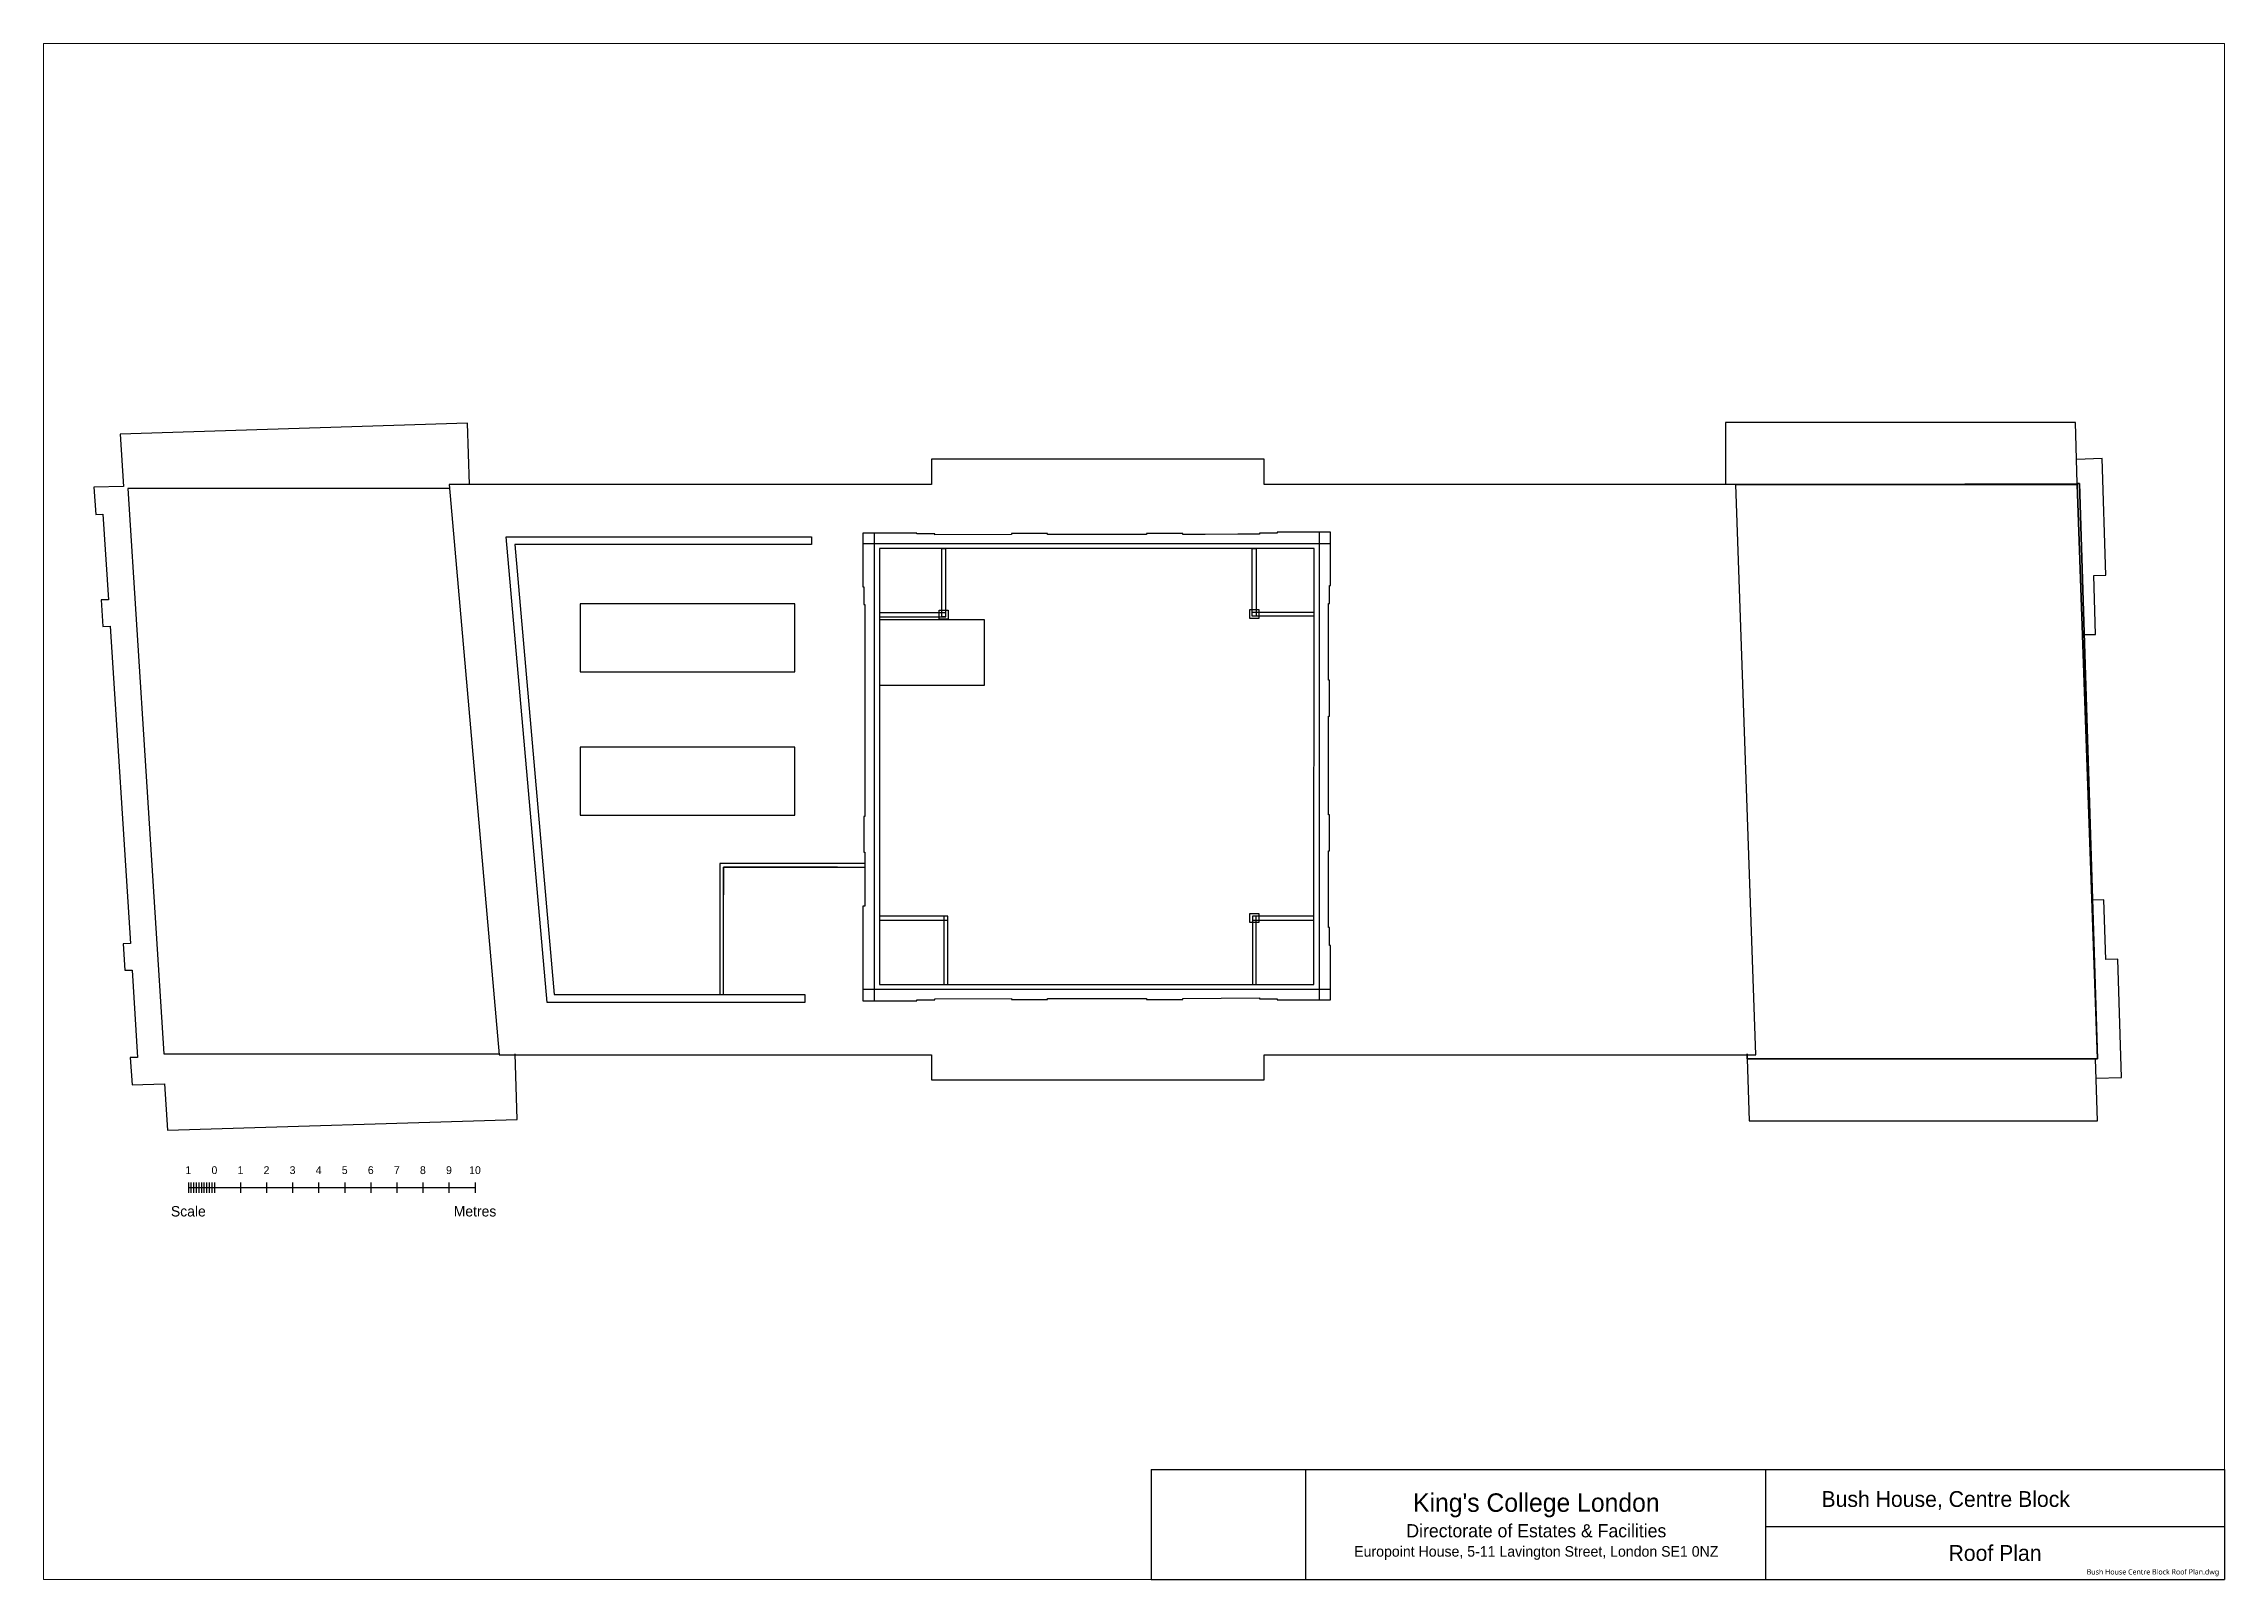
# Paper-space layout 'A3' of a CAD drawing. Header units: millimetres. Extents: x 8 to 421, y 7 to 298.
# The model-space entities are those that its viewports show. They can reach past a viewport. Long polylines and large blocks are cut down to what shows.
import ezdxf
from ezdxf.enums import TextEntityAlignment as Align

# ---------------------------------------------------------------- set-up
doc = ezdxf.new("R2010")
doc.units = ezdxf.units.MM
doc.header["$MEASUREMENT"] = 0
doc.layers.add('B-STRUCTURE', color=7, linetype='Continuous')
doc.layers.add('Scale', color=7, linetype='Continuous')
doc.styles.add('FileName', font='trebucit.ttf', dxfattribs={"height": 1})
doc.styles.add('Scale', font='TEMPSITC.TTF')
doc.styles.add('Title', font='COPRGTL.TTF')

# ---------------------------------------------------------------- blocks, each defined once
blk = doc.blocks.new('Title')
at = {"lineweight": -3}
for p, q in [((-203.26, 20.8), (0, 20.8)), ((-173.99, 0), (-173.99, 20.8)), ((-86.88, 10), (-86.88, 20.8)), ((-86.88, 10), (0, 10)), ((-86.88, 0), (-86.88, 10)), ((-203.26, 0), (0, 0))]:
    blk.add_line(p, q, dxfattribs=at)
at = {"linetype": 'Continuous', "lineweight": -3}
blk.add_line((-203.26, 20.8), (-203.26, 0), dxfattribs=at)
at = {"color": 7, "linetype": 'Continuous', "lineweight": -3}
blk.add_line((0, 20.8), (0, 0), dxfattribs=at)
at = {"color": 7, "lineweight": -3, "insert": (-130.32, 10), "char_height": 2.8, "width": 87.8531, "attachment_point": 5}
blk.add_mtext("{\\fKings Caslon Display|b0|i0|c0|p2;\\H1.25x;King's College London\\H0.8x;\\P\\H0.89286x;Directorate of Estates & Facilities\\P\\H0.8x;Europoint House, 5-11 Lavington Street, London SE1 0NZ}", dxfattribs=at)
at = {"color": 7, "lineweight": -3, "style": 'Title', "flags": 8}
blk.add_attdef('TITLE_001', (-48.08, 13.5), '', height=3, dxfattribs=at)
blk.add_attdef('DETAIL', text='', height=3, dxfattribs=at).set_placement((-43.44, 5), align=Align.MIDDLE_CENTER)
at = {"layer": 'B-STRUCTURE', "color": 8, "linetype": 'Continuous', "style": 'FileName', "flags": 8}
blk.add_attdef('FILENAME', text='', height=1, dxfattribs=at).set_placement((-1, 1.43), align=Align.MIDDLE_RIGHT)
blk = doc.blocks.new('Scale')
at = {"layer": 'Scale'}
for p, q in [((799, -2000), (799, -2400)), ((799, -2200), (11799, -2200)), ((899, -2000), (899, -2400)), ((999, -2000), (999, -2400)), ((1099, -2000), (1099, -2400)), ((1199, -2000), (1199, -2400)), ((1299, -2000), (1299, -2400)), ((1399, -2000), (1399, -2400)), ((1499, -2000), (1499, -2400)), ((1599, -2000), (1599, -2400)), ((1699, -2000), (1699, -2400)), ((1799, -2000), (1799, -2400)), ((2799, -2000), (2799, -2400)), ((3799, -2000), (3799, -2400)), ((4799, -2000), (4799, -2400)), ((5799, -2000), (5799, -2400)), ((6799, -2000), (6799, -2400)), ((7799, -2000), (7799, -2400)), ((8799, -2000), (8799, -2400)), ((9799, -2000), (9799, -2400)), ((10799, -2000), (10799, -2400)), ((11799, -2000), (11799, -2400))]:
    blk.add_line(p, q, dxfattribs=at)
at = {"layer": 'Scale', "style": 'Scale'}
for s, height, p in [('1', 300, (799, -1772)), ('0', 300, (1799, -1772)), ('1', 300, (2799, -1772)), ('2', 300, (3799, -1772)), ('3', 300, (4799, -1772)), ('4', 300, (5799, -1772)), ('5', 300, (6799, -1772)), ('6', 300, (7799, -1772)), ('7', 300, (8799, -1772)), ('8', 300, (9799, -1772)), ('9', 300, (10799, -1772)), ('10', 300, (11799, -1772)), ('Scale', 400, (799, -3430)), ('Metres', 400, (11799, -3430))]:
    blk.add_text(s, height=height, dxfattribs=at).set_placement(p, align=Align.BOTTOM_CENTER)

msp = doc.modelspace()

# ---------------------------------------------------------------- linework, layer by layer
at = {"layer": 'B-STRUCTURE', "linetype": 'Continuous'}
for p, q in [((-52654, -55881), (-65983, -56298)), ((-52576, -58227), (-52654, -55881)), ((9049, -55856), (-4377, -55856)), ((-4377, -55856), (-4377, -58227)), ((9121, -58189), (9049, -55856)), ((-65983, -56298), (-65853, -58308)), ((-22077, -57260), (-34851, -57260)), ((-34851, -57260), (-34851, -58227)), ((-22077, -58227), (-22077, -57260)), ((10071, -57239), (9093, -57272)), ((10212, -61712), (10071, -57239)), ((-65853, -58308), (-66985, -58339)), ((-66985, -58339), (-66917, -59383)), ((-53338, -58381), (-65681, -58381)), ((-65681, -58381), (-64303, -80081)), ((-53351, -58227), (-51439, -80119)), ((-34851, -58227), (-53351, -58227)), ((-3977, -58227), (-22077, -58227)), ((-3977, -58227), (9204, -58189)), ((-3977, -58227), (9121, -58227)), ((9121, -58227), (-3977, -58227)), ((-3215, -80119), (-3977, -58227)), ((9204, -58189), (9121, -58189)), ((9121, -58227), (9899, -80275)), ((9899, -80275), (9121, -58227)), ((9204, -58189), (9899, -80275)), ((9899, -80275), (9204, -58189)), ((-66917, -59383), (-66641, -59372)), ((-66641, -59372), (-66432, -62655)), ((-49595, -78111), (-51163, -60235)), ((-51163, -60235), (-39455, -60235)), ((-39455, -60235), (-39455, -60535)), ((-37039, -60095), (-37479, -60095)), ((-37479, -60095), (-37479, -62164)), ((-37479, -60095), (-37479, -60495)), ((-35403, -60095), (-37479, -60095)), ((-37039, -78048), (-37039, -60095)), ((-35403, -60130), (-35403, -60095)), ((-34723, -60130), (-35403, -60130)), ((-34723, -60170), (-34723, -60130)), ((-31782, -60155), (-34723, -60170)), ((-31782, -60115), (-31782, -60155)), ((-30396, -60115), (-31782, -60115)), ((-30396, -60155), (-30396, -60115)), ((-26951, -60155), (-30396, -60155)), ((-26591, -60155), (-26951, -60155)), ((-26591, -60115), (-26591, -60155)), ((-25205, -60115), (-26591, -60115)), ((-25205, -60155), (-25205, -60115)), ((-24342, -60155), (-25205, -60155)), ((-23091, -60139), (-24342, -60155)), ((-22264, -60139), (-23091, -60139)), ((-22264, -60099), (-22264, -60139)), ((-21584, -60099), (-22264, -60099)), ((-21584, -60064), (-21584, -60099)), ((-19533, -60064), (-21584, -60064)), ((-19973, -60064), (-19973, -78012)), ((-19533, -60064), (-19973, -60064)), ((-19533, -62115), (-19533, -60064)), ((-19533, -60495), (-19533, -60064)), ((-39455, -60535), (-50835, -60535)), ((-50835, -60535), (-49320, -77811)), ((-37479, -60495), (-19533, -60495)), ((-20163, -60685), (-36839, -60695)), ((-36839, -60695), (-36839, -77421)), ((-34456, -63311), (-34456, -60685)), ((-34456, -60685), (-34303, -60685)), ((-34303, -60685), (-34303, -63311)), ((-22536, -63283), (-22536, -60685)), ((-22536, -60685), (-22383, -60685)), ((-22383, -60685), (-22383, -63283)), ((-20173, -77421), (-20163, -60685)), ((9755, -61727), (10212, -61712)), ((9823, -63985), (9755, -61727)), ((-66432, -62655), (-66709, -62665)), ((-66709, -62665), (-66646, -63683)), ((-37479, -62164), (-37444, -62164)), ((-37444, -62164), (-37444, -62844)), ((-19568, -62115), (-19533, -62115)), ((-19568, -62796), (-19568, -62115)), ((-40089, -62808), (-48329, -62808)), ((-48329, -62808), (-48329, -65418)), ((-40089, -65418), (-40089, -62808)), ((-37444, -62844), (-37404, -62844)), ((-37404, -62844), (-37404, -68482)), ((-36839, -63158), (-36839, -63311)), ((-34293, -63158), (-36839, -63158)), ((-36839, -63311), (-34293, -63311)), ((-36839, -63409), (-32819, -63409)), ((-34554, -63406), (-34554, -63056)), ((-34554, -63056), (-34204, -63056)), ((-34204, -63406), (-34554, -63406)), ((-34303, -63311), (-34456, -63311)), ((-34293, -63311), (-34293, -63158)), ((-34204, -63056), (-34204, -63406)), ((-32819, -63409), (-32819, -65944)), ((-22634, -63381), (-22634, -63031)), ((-22634, -63031), (-22284, -63031)), ((-22284, -63381), (-22634, -63381)), ((-22536, -63283), (-22536, -63130)), ((-22536, -63130), (-20173, -63130)), ((-22383, -63283), (-22536, -63283)), ((-20173, -63283), (-22536, -63283)), ((-22284, -63031), (-22284, -63381)), ((-20173, -63130), (-20173, -63283)), ((-19608, -62796), (-19568, -62796)), ((-19608, -63658), (-19608, -62796)), ((-66646, -63683), (-66364, -63673)), ((-66364, -63673), (-65587, -75853)), ((-19608, -65743), (-19608, -63658)), ((9386, -63985), (9823, -63985)), ((-48329, -65418), (-40089, -65418)), ((-36787, -65944), (-36839, -65944)), ((-32819, -65944), (-36787, -65944)), ((-19568, -65743), (-19608, -65743)), ((-19568, -67119), (-19568, -65743)), ((-19608, -67119), (-19568, -67119)), ((-19608, -70918), (-19608, -67119)), ((-40089, -68321), (-48329, -68321)), ((-48329, -68321), (-48329, -70931)), ((-40089, -70931), (-40089, -68321)), ((-37404, -68482), (-37404, -70971)), ((-48329, -70931), (-40089, -70931)), ((-37444, -70971), (-37444, -72347)), ((-37404, -70971), (-37444, -70971)), ((-19568, -70918), (-19608, -70918)), ((-19568, -72295), (-19568, -70918)), ((-37404, -72775), (-42970, -72775)), ((-42970, -72775), (-42970, -77811)), ((-37444, -72347), (-37404, -72347)), ((-37404, -72347), (-37404, -73223)), ((-19608, -72295), (-19568, -72295)), ((-19608, -73157), (-19608, -72295)), ((-38459, -72915), (-42830, -72915)), ((-42830, -72915), (-42830, -73980)), ((-42830, -77811), (-42830, -72915)), ((-42830, -72915), (-37404, -72915)), ((-37404, -73223), (-37404, -74417)), ((-19608, -75241), (-19608, -73157)), ((-37485, -74417), (-37485, -78048)), ((-37404, -74417), (-37485, -74417)), ((10144, -74170), (9707, -74184)), ((10217, -76462), (10144, -74170)), ((-34216, -74798), (-36842, -74798)), ((-36842, -74798), (-36842, -74951)), ((-36842, -74951), (-34216, -74951)), ((-34216, -74798), (-34369, -74798)), ((-34369, -74798), (-34369, -77421)), ((-34216, -74951), (-34216, -74798)), ((-34216, -77421), (-34216, -74798)), ((-22634, -75049), (-22634, -74699)), ((-22634, -74699), (-22284, -74699)), ((-22284, -75049), (-22634, -75049)), ((-20171, -74798), (-22535, -74798)), ((-22535, -74798), (-22535, -74951)), ((-22382, -74798), (-22535, -74798)), ((-22535, -74798), (-22535, -77421)), ((-22535, -74951), (-20171, -74951)), ((-22382, -77421), (-22382, -74798)), ((-22284, -74699), (-22284, -75049)), ((-20171, -74951), (-20171, -74798)), ((-19568, -75241), (-19608, -75241)), ((-19568, -75922), (-19568, -75241)), ((-65587, -75853), (-65869, -75859)), ((-65869, -75859), (-65806, -76876)), ((-19533, -75922), (-19568, -75922)), ((-19533, -78012), (-19533, -75922)), ((-65806, -76876), (-65524, -76871)), ((-65524, -76871), (-65310, -80227)), ((10673, -76448), (10217, -76462)), ((10819, -80989), (10673, -76448)), ((-49320, -77811), (-39701, -77811)), ((-42970, -77811), (-42830, -77811)), ((-39701, -77811), (-39701, -78111)), ((-37485, -77621), (-37485, -78048)), ((-19533, -77621), (-37485, -77621)), ((-36839, -77421), (-20173, -77421)), ((-34369, -77421), (-34216, -77421)), ((-22535, -77421), (-22382, -77421)), ((-19533, -78012), (-19533, -77621)), ((-39701, -78111), (-49595, -78111)), ((-37485, -78048), (-37039, -78048)), ((-37485, -78048), (-35403, -78048)), ((-35403, -78013), (-34723, -78013)), ((-35403, -78048), (-35403, -78013)), ((-34723, -77973), (-31782, -77961)), ((-34723, -78013), (-34723, -77973)), ((-31782, -77961), (-31782, -78001)), ((-31782, -78001), (-30396, -78001)), ((-30396, -77961), (-26591, -77961)), ((-30396, -78001), (-30396, -77961)), ((-26591, -77961), (-26591, -78001)), ((-26591, -78001), (-25205, -78001)), ((-25205, -77961), (-22264, -77937)), ((-25205, -78001), (-25205, -77961)), ((-22264, -77937), (-22264, -77977)), ((-22264, -77977), (-21584, -77977)), ((-21584, -77977), (-21584, -78012)), ((-21584, -78012), (-19533, -78012)), ((-19973, -78012), (-19533, -78012)), ((-65310, -80227), (-65592, -80232)), ((-65592, -80232), (-65524, -81276)), ((-64303, -80081), (-51439, -80081)), ((-51439, -80119), (-34851, -80119)), ((-50749, -82601), (-50828, -80081)), ((-34851, -80119), (-34851, -81086)), ((-22077, -81086), (-22077, -80119)), ((-22077, -80119), (-3215, -80119)), ((-3548, -80275), (-3548, -80080)), ((-3548, -80080), (-3548, -80275)), ((9899, -80275), (-3548, -80275)), ((-3548, -80275), (9899, -80275)), ((9899, -80275), (-3548, -80275)), ((-3548, -80275), (-3474, -82655)), ((9890, -82655), (9813, -80275)), ((9813, -80275), (9899, -80275)), ((-34851, -81086), (-22077, -81086)), ((9837, -81020), (10819, -80989)), ((-65524, -81276), (-64277, -81239)), ((-64277, -81239), (-64162, -83019)), ((-64162, -83019), (-50749, -82601)), ((-3474, -82655), (9890, -82655))]:
    msp.add_line(p, q, dxfattribs=at)

# ---------------------------------------------------------------- block references
msp.add_blockref('Scale', (-64162, -83019))

psp = doc.layouts.new('A3')

# ---------------------------------------------------------------- block references
ref = psp.add_blockref('Title', (420.97, 7.04))
ref.add_attrib('TITLE_001', 'Bush House, Centre Block', (344.66, 20.77), dxfattribs={"color": 7, "lineweight": -3, "height": 3, "style": 'Title'})
ref.add_attrib('DETAIL', 'Roof Plan', dxfattribs={"color": 7, "lineweight": -3, "height": 3, "style": 'Title'}).set_placement((377.53, 12.04), align=Align.MIDDLE_CENTER)
ref.add_attrib('FILENAME', 'Bush House Centre Block Roof Plan.dwg', dxfattribs={"layer": 'B-STRUCTURE', "color": 8, "linetype": 'Continuous', "height": 1, "style": 'FileName'}).set_placement((419.97, 8.47), align=Align.MIDDLE_RIGHT)

# ---------------------------------------------------------------- viewports
at = {"layer": '0', "view_target_point": (-52844.24, -18398.17)}
psp.add_viewport(center=(214.45, 152.53), size=(413.04, 290.9699), view_center_point=(25768.42, -52385.08), view_height=58950.3798, dxfattribs=at)

doc.saveas('drawing.dxf')
